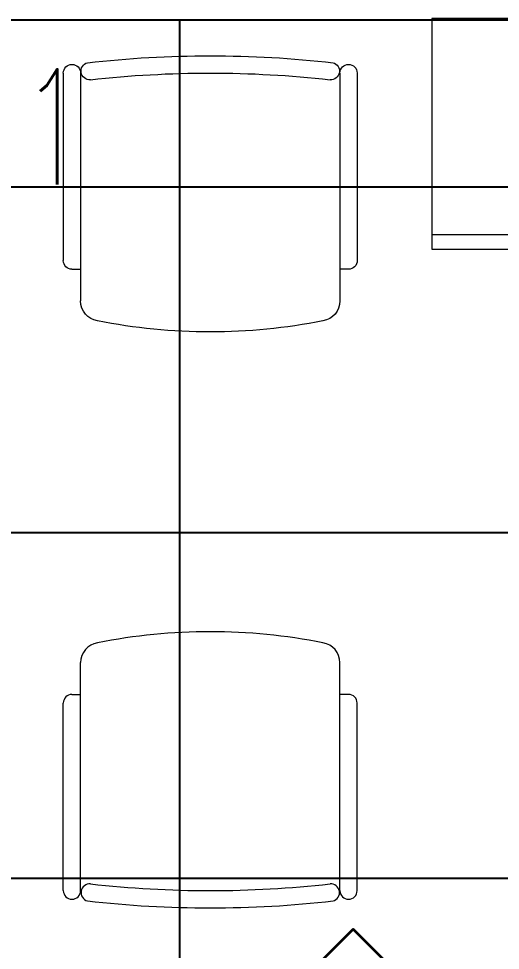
# Model space of a CAD drawing. Extents: x -12260 to 57327, y -29287 to 19916.
# Drawn here: x 46296 to 47132, y -4425 to -2808 of the extents above; entities that cross this region are included whole.
import ezdxf
from ezdxf.enums import TextEntityAlignment as Align

# ---------------------------------------------------------------- set-up
doc = ezdxf.new("R2010")
doc.units = 0
doc.header["$LTSCALE"] = 0.25
doc.linetypes.add('DASHDOT', pattern=[25.4, 12.7, -6.35, 0, -6.35])
doc.layers.add('01-First Floor$0$FALSE CEILING', color=251, linetype='Continuous')
doc.layers.add('01-First Floor$0$TME-NON MEDICAL FURNITURE', color=242, linetype='Continuous')
for name, color, linetype, lineweight in [('01-First Floor$0$LOADING', 253, 'Continuous', 5), ('01-First Floor$0$Walls', 251, 'Continuous', 5), ('E-LITE-CIRC-NUMB', 6, 'Continuous', 25), ('E-LITE-CLNG', 150, 'Continuous', 35), ('E-LITE-CLNG-CNDT', 6, 'DASHDOT', 35), ('E-LITE-CTRL', 6, 'Continuous', 25), ('E-LITE-IDEN', 6, 'Continuous', 25), ('F-ALRM-CLNG @ 100', 33, 'Continuous', 35)]:
    doc.layers.add(name, color=color, linetype=linetype, lineweight=lineweight)
doc.styles.add('DC_SIMPLEX', font='SIMPLEX.shx', dxfattribs={"width": 0.7})

# ---------------------------------------------------------------- blocks, each defined once
blk = doc.blocks.new('01-First Floor$0$GF21027-P')
at = {"layer": '01-First Floor$0$LOADING'}
for p, q in [((0.4, 0.4), (-0.4, 0.4)), ((-0.4, 0.4), (-0.4, 0)), ((0.4, 0), (0.4, 0.4)), ((-0.4, 0.025), (0.4, 0.025)), ((-0.4, 0), (0.4, 0))]:
    blk.add_line(p, q, dxfattribs=at)
blk = doc.blocks.new('01-First Floor$0$GF21016-P')
at = {"layer": '01-First Floor$0$LOADING', "extrusion": (-1.24384e-09, -1.20261e-09, -1)}
for p, q in [((0.0128, 0.0179), (0.0128, 0.4136)), ((0.4628, 0.0179), (0.4628, 0.4136)), ((-0.0022, 0.3585), (0.0128, 0.3585)), ((0.4778, 0.3585), (0.4628, 0.3585)), ((-0.0172, 0.0179), (-0.0172, 0.3435)), ((0.4928, 0.0179), (0.4928, 0.3435)), ((0.4778, 0.0029), (0.4778, 0.0029))]:
    blk.add_line(p, q, dxfattribs=at)
for centre, radius, start, end in [((-0.2378, -0.5362), 1.0036, 78.7568, 101.2432), ((-0.0478, 0.4136), 0.035, 0, 80.6557), ((-0.4278, 0.4136), 0.035, 99.3443, 180), ((0.0022, 0.3435), 0.015, 0, 90), ((-0.4778, 0.3435), 0.015, 90, 180), ((0.0022, 0.0179), 0.015, 270, 0), ((0.0022, 0.0179), 0.015, 180, 270), ((-0.0284, 0.0145), 0.015, 284.3864, 95.5209), ((-0.2378, 1.8928), 1.8749, 263.6341, 276.3659), ((-0.4471, 0.0145), 0.015, 84.4791, 255.6136), ((-0.4778, 0.0179), 0.015, 270, 0), ((-0.4778, 0.0179), 0.015, 180, 270), ((-0.2378, 1.8734), 1.8855, 263.5119, 276.4881)]:
    blk.add_arc(centre, radius, start, end, dxfattribs=at)
blk = doc.blocks.new('01-First Floor')
at = {"layer": '01-First Floor$0$FALSE CEILING', "linetype": 'Continuous'}
for p, q in [((46576, -6100), (46576, -2810)), ((44776, -3100), (48976, -3100)), ((44776, -3700), (48976, -3700)), ((44776, -4300), (48976, -4300))]:
    blk.add_line(p, q, dxfattribs=at)
at = {"layer": '01-First Floor$0$FALSE CEILING'}
blk.add_lwpolyline([(44776, -2810), (48976, -2810), (48976, -6100), (44776, -6100)], close=True, dxfattribs=at)
at = {"layer": '01-First Floor$0$Walls'}
blk.add_line((44776, -2810), (48976, -2810), dxfattribs=at)
at = {"layer": '01-First Floor$0$LOADING', "color": 1, "xscale": 1000, "yscale": 1000, "zscale": 1000, "rotation": 2.09118487140825e-08}
blk.add_blockref('01-First Floor$0$GF21027-P', (47413.5, -3207.8, -0.1), dxfattribs=at)
at = {"layer": '01-First Floor$0$TME-NON MEDICAL FURNITURE', "color": 1, "extrusion": (-4.75185e-05, 1.86519e-05, 1), "xscale": 1000.000000000006, "yscale": 1000.000000000006, "zscale": -1000.000000000001, "rotation": 179.9999749532386}
blk.add_blockref('01-First Floor$0$GF21016-P', (46866.7, -2884.4, -2.4), dxfattribs=at)
at = {"layer": '01-First Floor$0$TME-NON MEDICAL FURNITURE', "color": 1, "extrusion": (-4.75185e-05, -1.86519e-05, 1), "xscale": -1000.000000000006, "yscale": 1000.000000000006, "zscale": -1000.000000000006, "rotation": 2.504676146486418e-05}
blk.add_blockref('01-First Floor$0$GF21016-P', (46866.7, -4339.5, -2.3), dxfattribs=at)
blk = doc.blocks.new('*U16')
blk.add_lwpolyline([(-300, 300), (-300, -300), (300, -300), (300, 300)], close=True)
blk.add_circle((0, 0), 45)
at = {"layer": 'E-LITE-CIRC-NUMB', "style": 'DC_SIMPLEX', "width": 0.7, "flags": 8}
blk.add_attdef('CIRCUIT', text='', height=200, rotation=0, dxfattribs=at).set_placement((-473.9, 300), align=Align.RIGHT)
at = {"layer": 'E-LITE-CTRL', "style": 'DC_SIMPLEX', "width": 0.7, "flags": 8}
blk.add_attdef('CONTROL', (1118.9, -935), '', height=200, rotation=360, dxfattribs=at)
at = {"layer": 'E-LITE-IDEN', "style": 'DC_SIMPLEX', "width": 0.7, "flags": 8}
blk.add_attdef('TYPE', (460.4, 457.6), '', height=200, rotation=360, dxfattribs=at)
blk = doc.blocks.new('A$C5CF53093')
blk.add_lwpolyline([(0, -212.1), (-212.1, 0), (0, 212.1), (212.1, 0)], close=True)
blk = doc.blocks.new('*U27')
at = {"xscale": 0.01, "yscale": 0.01, "zscale": 0.01}
blk.add_blockref('A$C5CF53093', (0.007, -0.007), dxfattribs=at)
at = {"color": 6, "style": 'DC_SIMPLEX', "width": 0.7, "flags": 8}
blk.add_attdef('TYPE', text='', height=2, rotation=360, dxfattribs=at).set_placement((0, 0), align=Align.MIDDLE_CENTER)

msp = doc.modelspace()

# ---------------------------------------------------------------- block references
at = {"layer": 'E-LITE-CLNG'}
ref = msp.add_blockref('*U16', (45676, -3400.1, 0), dxfattribs=dict(at, xscale=-1))
ref.add_attrib('TYPE', 'LD1', (46069.5, -3095.6, 0), dxfattribs={"layer": 'E-LITE-IDEN', "height": 200, "rotation": 0, "style": 'DC_SIMPLEX', "width": 0.7, "flags": 8})
at = {"layer": 'E-LITE-CLNG-CNDT'}
msp.add_blockref('01-First Floor', (0, 0), dxfattribs=at)
at = {"layer": 'F-ALRM-CLNG @ 100', "xscale": 100, "yscale": 100, "zscale": 100}
msp.add_blockref('*U27', (46876, -4600), dxfattribs=at).add_auto_attribs({'TYPE': 'S'})

doc.saveas('drawing.dxf')
